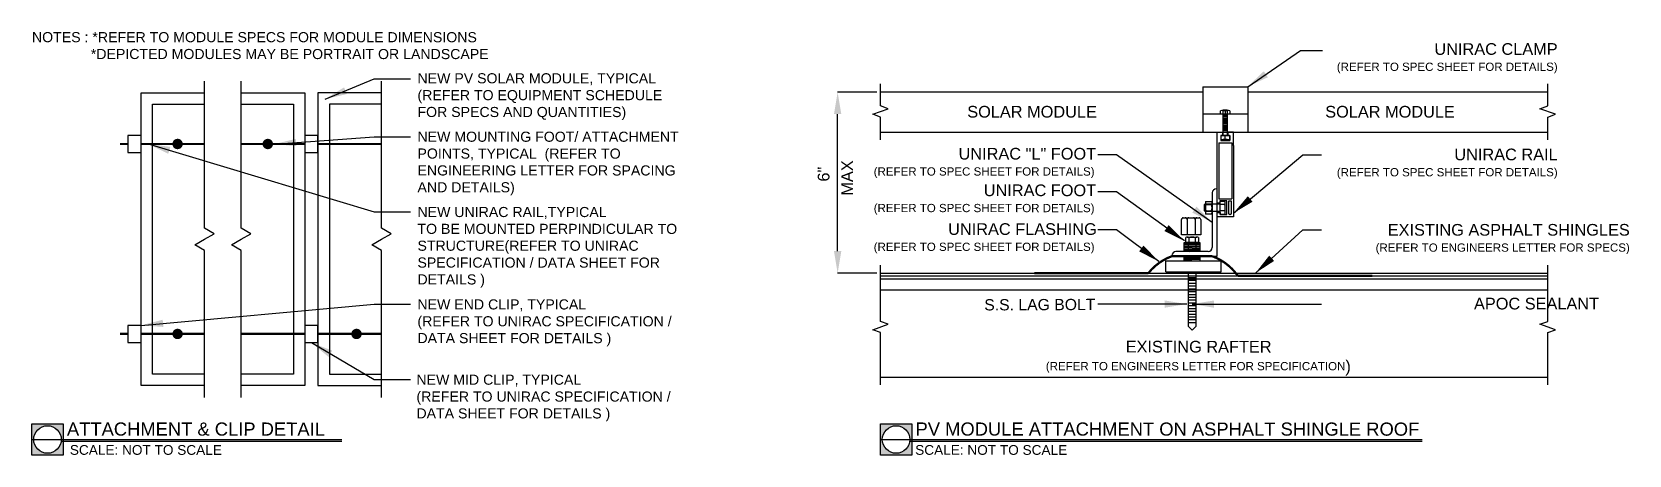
# Model space of a CAD drawing. Header units: feet. Extents: x 3971 to 4576, y 17056 to 29871.
# Drawn here: x 3971 to 4576, y 17056 to 17216 of the extents above; entities outside this region: 1.
import ezdxf

# ---------------------------------------------------------------- set-up
doc = ezdxf.new("R2010")
doc.units = ezdxf.units.FT
doc.header["$MEASUREMENT"] = 0
doc.linetypes.add('HIDDEN', pattern=[0.375, 0.25, -0.125])
doc.styles.add('PAPER SPACE TXT', font='technic_.ttf', dxfattribs={"height": 0.125})
doc.styles.add('TITLE BBLOCK TEXT', font='ARIALUNI.TTF')
doc.dimstyles.new('PAPER SPACE', dxfattribs={"dimscale": 0, "dimtxt": 0.125, "dimasz": 0.125, "dimexe": 0, "dimexo": 0.020508, "dimgap": 0.041992, "dimtad": 1, "dimdec": 4, "dimzin": 3, "dimdsep": 46, "dimlunit": 4, "dimtxsty": 'PAPER SPACE TXT', "dimcen": 0.125, "dimclrd": 1, "dimclre": 1, "dimclrt": 7, "dimadec": 0, "dimazin": 0, "dimtfac": 1, "dimtdec": 4, "dimtofl": 0, "dimtmove": 2, "dimatfit": 3, "dimfxl": 1, "dimfrac": 2, "dimtolj": 1, "dimtzin": 0, "dimarcsym": 1})

msp = doc.modelspace()

# ---------------------------------------------------------------- hatches: boundary and pattern name
h = msp.add_hatch(color=6)
h.dxf.hatch_style = 1
h.paths.add_polyline_path([(3982.32, 17067.78), (3970.53, 17067.78), (3970.53, 17055.99), (3982.32, 17055.99)])
h.paths.add_polyline_path([(3981.66, 17061.89, -1), (3971.19, 17061.89, -1)], flags=16)
h = msp.add_hatch(color=6)
h.dxf.hatch_style = 1
h.paths.add_polyline_path([(4303.78, 17067.78), (4291.99, 17067.78), (4291.99, 17055.99), (4303.78, 17055.99)])
h.paths.add_polyline_path([(4303.12, 17061.89, -1), (4292.65, 17061.89, -1)], flags=16)

# ---------------------------------------------------------------- linework, layer by layer
at = {"color": 1}
for p, q in [((4290.62, 17193.52), (4275.73, 17193.52)), ((4275.73, 17133.28), (4275.73, 17185.18)), ((4421.66, 17186.55), (4423.4, 17186.55)), ((4421.78, 17186.67), (4421.9, 17186.79)), ((4421.78, 17186.55), (4421.78, 17186.67)), ((4423.29, 17186.67), (4421.78, 17186.67)), ((4421.78, 17185.17), (4421.78, 17186.55)), ((4421.78, 17177.13), (4421.78, 17185.17)), ((4421.78, 17185.17), (4423.29, 17185.17)), ((4423.29, 17184.64), (4421.78, 17184.64)), ((4423.29, 17184.11), (4421.78, 17184.11)), ((4423.29, 17183.57), (4421.78, 17183.57)), ((4423.29, 17183.04), (4421.78, 17183.04)), ((4423.29, 17182.51), (4421.78, 17182.51)), ((4423.29, 17181.98), (4421.78, 17181.98)), ((4423.29, 17181.45), (4421.78, 17181.45)), ((4421.78, 17177.13), (4421.78, 17181.26)), ((4421.9, 17186.79), (4423.17, 17186.79)), ((4422.53, 17186.44), (4422.53, 17185.17)), ((4423.29, 17186.67), (4423.17, 17186.79)), ((4423.29, 17186.67), (4423.29, 17186.55)), ((4423.29, 17186.55), (4423.29, 17185.17)), ((4423.29, 17185.17), (4423.29, 17177.13)), ((4423.29, 17181.26), (4423.29, 17177.13)), ((4424.13, 17177.13), (4420.94, 17177.13)), ((4420.94, 17175.67), (4420.94, 17177.13)), ((4420.94, 17177.13), (4424.13, 17177.13)), ((4423.33, 17175.55), (4421.74, 17175.55)), ((4423.29, 17180.91), (4421.78, 17180.91)), ((4423.29, 17180.38), (4421.78, 17180.38)), ((4423.29, 17179.85), (4421.78, 17179.85)), ((4423.29, 17179.32), (4421.78, 17179.32)), ((4423.29, 17178.79), (4421.78, 17178.79)), ((4422.53, 17175.67), (4422.53, 17177.13)), ((4424.13, 17177.13), (4424.13, 17175.67)), ((4414.79, 17151.11), (4414.52, 17150.83)), ((4415.06, 17151.11), (4414.79, 17151.11)), ((4414.79, 17148.35), (4414.79, 17151.11)), ((4415.06, 17152.12), (4415.06, 17147.33)), ((4415.06, 17151.52), (4415.06, 17151.52)), ((4419.44, 17151.11), (4415.06, 17151.11)), ((4417.54, 17152.12), (4417.54, 17147.33)), ((4417.65, 17155.32), (4417.65, 17134.68)), ((4419.44, 17156.88), (4419.21, 17156.88)), ((4419.44, 17131.33), (4419.44, 17156.88)), ((4420.56, 17151.11), (4419.44, 17151.11)), ((4422.57, 17147.93), (4422.57, 17151.53)), ((4414.52, 17150.83), (4414.52, 17148.62)), ((4414.79, 17148.35), (4414.52, 17148.62)), ((4414.79, 17148.35), (4415.06, 17148.35)), ((4415.06, 17148.35), (4419.44, 17148.35)), ((4415.06, 17147.93), (4415.06, 17147.94)), ((4415.22, 17150.93), (4417.37, 17150.93)), ((4415.22, 17148.53), (4417.37, 17148.53)), ((4419.44, 17148.35), (4420.56, 17148.35)), ((4422.37, 17150.93), (4420.56, 17150.93)), ((4422.37, 17148.53), (4420.56, 17148.53)), ((4416.09, 17133.12), (4403.87, 17133.12)), ((4408.17, 17138.61), (4411.8, 17138.61)), ((4408.58, 17133.12), (4408.58, 17136.58)), ((4408.77, 17138.42), (4408.77, 17136.58)), ((4411.19, 17138.42), (4411.19, 17136.58)), ((4411.38, 17136.58), (4411.38, 17133.12)), ((4290.62, 17124.95), (4275.73, 17124.95)), ((4291.99, 17123.88), (4544.68, 17123.88)), ((4408.58, 17104.72), (4408.58, 17124.95)), ((4411.38, 17123.14), (4408.58, 17123.14)), ((4411.38, 17122.08), (4408.58, 17122.08)), ((4411.38, 17121.01), (4408.58, 17121.01)), ((4411.38, 17124.95), (4411.38, 17104.72)), ((4411.38, 17119.95), (4408.58, 17119.95)), ((4411.38, 17118.89), (4408.58, 17118.89)), ((4411.38, 17117.82), (4408.58, 17117.82)), ((4411.38, 17116.76), (4408.58, 17116.76)), ((4411.38, 17115.69), (4408.58, 17115.69)), ((4411.38, 17114.63), (4408.58, 17114.63)), ((4411.38, 17113.56), (4408.58, 17113.56)), ((4411.38, 17112.5), (4408.58, 17112.5)), ((4411.38, 17111.44), (4408.58, 17111.44)), ((4411.38, 17110.37), (4408.58, 17110.37)), ((4411.38, 17109.31), (4408.58, 17109.31)), ((4411.38, 17108.24), (4408.58, 17108.24)), ((4411.38, 17107.18), (4408.58, 17107.18)), ((4411.38, 17106.11), (4408.58, 17106.11)), ((4408.58, 17104.72), (4409.98, 17103.32)), ((4411.38, 17104.72), (4409.98, 17103.32)), ((4291.99, 17085.49), (4544.68, 17085.49))]:
    msp.add_line(p, q, dxfattribs=at)
at = {"color": 6}
for p, q in [((4291.99, 17193.68), (4414.02, 17193.68)), ((4431.05, 17193.68), (4544.68, 17193.68)), ((4291.99, 17178.35), (4544.68, 17178.35)), ((4291.99, 17124.95), (4544.68, 17124.95)), ((4291.99, 17122.82), (4544.68, 17122.82)), ((4291.99, 17118.56), (4544.68, 17118.56)), ((3970.53, 17061.89), (4087.97, 17061.89)), ((4291.99, 17061.89), (4497.18, 17061.89))]:
    msp.add_line(p, q, dxfattribs=at)
for p, q in [((4414.02, 17195.58), (4414.02, 17178.35)), ((4414.02, 17195.58), (4431.05, 17195.58)), ((4431.05, 17195.58), (4431.05, 17178.35)), ((4431.05, 17185.17), (4414.02, 17185.17)), ((4421.52, 17177.13), (4420.84, 17177.13)), ((4420.84, 17177.13), (4420.84, 17175.21)), ((4420.84, 17175.21), (4424.23, 17175.21)), ((4421.52, 17178.36), (4421.52, 17177.13)), ((4423.54, 17178.36), (4423.54, 17177.13)), ((4423.54, 17177.13), (4424.23, 17177.13)), ((4424.23, 17177.13), (4424.23, 17175.21)), ((4420.07, 17174.3), (4425.01, 17174.3)), ((4420.07, 17174.3), (4420.07, 17153.1)), ((4425.01, 17174.3), (4425.01, 17153.1)), ((4420.56, 17151.4), (4419.44, 17151.4)), ((4420.07, 17153.1), (4425.01, 17153.1)), ((4422.53, 17152.29), (4420.56, 17152.29)), ((4420.56, 17152.29), (4420.56, 17151.4)), ((4423.17, 17152.29), (4422.53, 17152.29)), ((4423.17, 17147.17), (4423.17, 17152.29)), ((4423.89, 17152.29), (4424.85, 17152.29)), ((4423.89, 17147.43), (4423.89, 17152.29)), ((4424.85, 17152.29), (4424.85, 17147.43)), ((4419.44, 17147.88), (4420.59, 17147.88)), ((4420.59, 17147.88), (4420.59, 17147.17)), ((4420.59, 17147.17), (4423.17, 17147.17)), ((4424.59, 17147.17), (4424.15, 17147.17)), ((4402.31, 17131.56), (4402.31, 17131.33)), ((4402.31, 17131.33), (4419.44, 17131.33))]:
    msp.add_line(p, q)
at = {"color": 1, "linetype": 'Continuous'}
for p, q in [((4011.9, 17177.14), (4006.89, 17177.13)), ((4006.89, 17177.13), (4006.89, 17170.59)), ((4011.9, 17170.59), (4011.9, 17177.14)), ((4073.88, 17177.14), (4073.88, 17170.59)), ((4078.89, 17177.14), (4073.88, 17177.14)), ((4078.89, 17170.59), (4078.89, 17177.14)), ((4006.89, 17170.59), (4011.9, 17170.59)), ((4073.88, 17170.59), (4078.89, 17170.59)), ((4006.89, 17105.15), (4006.89, 17098.6)), ((4011.9, 17105.15), (4006.89, 17105.15)), ((4011.9, 17098.6), (4011.9, 17105.15)), ((4073.88, 17105.15), (4073.88, 17098.6)), ((4078.89, 17105.15), (4073.88, 17105.15)), ((4078.89, 17098.61), (4078.89, 17105.15)), ((4006.89, 17098.6), (4011.9, 17098.6)), ((4073.88, 17098.6), (4078.89, 17098.61))]:
    msp.add_line(p, q, dxfattribs=at)
at = {"color": 3}
for p, q in [((4405.97, 17140.45), (4405.97, 17145.2)), ((4406.65, 17145.92), (4412.62, 17145.92)), ((4408.08, 17145.2), (4408.08, 17139.47)), ((4411.17, 17145.2), (4411.17, 17139.47)), ((4413.3, 17145.2), (4413.3, 17139.47)), ((4405.97, 17139.47), (4405.97, 17140.45)), ((4413.3, 17139.47), (4405.97, 17139.47)), ((4407.02, 17133.12), (4407.02, 17136.58)), ((4407.02, 17136.58), (4412.95, 17136.58)), ((4407.02, 17136.08), (4412.95, 17136.3)), ((4407.02, 17135.65), (4412.95, 17135.87)), ((4407.02, 17133.91), (4412.95, 17134.14)), ((4407.02, 17133.48), (4412.95, 17133.71)), ((4407.04, 17135.21), (4412.96, 17135.44)), ((4407.06, 17134.78), (4412.98, 17135.01)), ((4407.06, 17134.35), (4412.98, 17134.57)), ((4408.84, 17133.12), (4412.96, 17133.27)), ((4412.95, 17136.58), (4412.95, 17133.12)), ((4400.02, 17125.47), (4400.02, 17129.54)), ((4400.02, 17129.54), (4421.06, 17129.54)), ((4407.02, 17129.54), (4407.02, 17130.91)), ((4407.02, 17130.68), (4412.93, 17130.9)), ((4407.02, 17130.32), (4412.95, 17130.54)), ((4407.02, 17129.97), (4412.95, 17130.19)), ((4412.95, 17130.91), (4412.95, 17129.54)), ((4421.06, 17125.47), (4421.06, 17129.54)), ((4400.02, 17125.47), (4404.24, 17125.47)), ((4403.44, 17124.95), (4403.44, 17125.47)), ((4416.9, 17124.95), (4403.44, 17124.95)), ((4404.24, 17125.47), (4421.06, 17125.47)), ((4416.17, 17125.47), (4416.9, 17125.47)), ((4416.9, 17125.47), (4416.9, 17124.95))]:
    msp.add_line(p, q, dxfattribs=at)
at = {"color": 251, "linetype": 'Continuous'}
for p, q in [((3981.66, 17061.29), (4087.97, 17061.29)), ((4303.12, 17061.29), (4497.18, 17061.29))]:
    msp.add_line(p, q, dxfattribs=at)
at = {"color": 3}
msp.add_lwpolyline([(3988.68, 29871.2), (4005.32, 29871.2), (4005.32, 29860.7), (3988.68, 29860.7)], close=True, dxfattribs=at)
at = {"color": 3, "flags": 128}
for points in [[(4035.95, 17077.86), (4035.95, 17133.52), (4032.28, 17135.64), (4035.95, 17137.76), (4039.62, 17139.88), (4035.95, 17142), (4035.95, 17197.66)], [(4049.84, 17077.86), (4049.84, 17133.52), (4046.17, 17135.64), (4049.84, 17137.76), (4053.51, 17139.88), (4049.84, 17142), (4049.84, 17197.66)], [(4102.94, 17077.86), (4102.94, 17133.52), (4099.27, 17135.64), (4102.94, 17137.76), (4106.61, 17139.88), (4102.94, 17142), (4102.94, 17197.66)]]:
    msp.add_lwpolyline(points, dxfattribs=at)
at = {"color": 7, "linetype": 'Continuous', "flags": 128}
for points in [[(4291.99, 17175.41), (4291.99, 17184.04), (4289.07, 17185.11), (4294.91, 17187.23), (4291.99, 17188.3), (4291.99, 17196.62)], [(4544.68, 17175.41), (4544.68, 17184.04), (4547.61, 17185.11), (4541.76, 17187.23), (4544.68, 17188.3), (4544.68, 17196.62)], [(4035.95, 17082.33), (4011.9, 17082.33), (4011.9, 17193.19), (4035.95, 17193.19)], [(4049.84, 17193.19), (4073.88, 17193.19), (4073.88, 17082.33), (4049.84, 17082.33)], [(4102.94, 17193.19), (4078.89, 17193.19), (4078.89, 17082.33), (4102.94, 17082.33)], [(4291.99, 17082.55), (4291.99, 17102.39), (4289.07, 17103.46), (4294.91, 17105.58), (4291.99, 17106.65), (4291.99, 17127.89)], [(4544.68, 17082.55), (4544.68, 17102.39), (4547.61, 17103.46), (4541.76, 17105.58), (4544.68, 17106.65), (4544.68, 17127.89)]]:
    msp.add_lwpolyline(points, dxfattribs=at)
at = {"color": 8, "linetype": 'Continuous', "flags": 128}
for points in [[(4035.95, 17086.62), (4016.19, 17086.62), (4016.19, 17188.89), (4035.95, 17188.89)], [(4049.84, 17188.89), (4069.59, 17188.89), (4069.59, 17086.62), (4049.84, 17086.62)], [(4102.94, 17188.89), (4083.19, 17188.89), (4083.19, 17086.62), (4102.94, 17086.62)]]:
    msp.add_lwpolyline(points, dxfattribs=at)
at = {"color": 1}
for points in [[(4424.26, 17186.44), (4424.26, 17185.17), (4420.8, 17185.17), (4420.8, 17186.44)], [(4415.06, 17152.12), (4417.54, 17152.12)], [(4422.37, 17152.12), (4420.56, 17152.12), (4420.56, 17147.33), (4422.37, 17147.33)], [(4417.54, 17147.33), (4415.06, 17147.33)], [(4412.4, 17138.42), (4412.4, 17136.58), (4407.56, 17136.58), (4407.56, 17138.42)]]:
    msp.add_lwpolyline(points, dxfattribs=at)
at = {"const_width": 1.97, "flags": 128}
for points in [[(4024.72, 17173.86, 1), (4026.69, 17173.86, 1)], [(4058.89, 17173.86, 1), (4060.86, 17173.86, 1)], [(4024.72, 17101.88, 1), (4026.69, 17101.88, 1)], [(4092.5, 17101.88, 1), (4094.47, 17101.88, 1)]]:
    msp.add_lwpolyline(points, format="xyb", close=True, dxfattribs=at)
for points in [[(4419.44, 17173.34), (4419.44, 17178.35), (4421.52, 17178.35)], [(4425.63, 17173.34), (4425.63, 17178.35), (4423.54, 17178.35)], [(4419.44, 17151.4), (4419.44, 17173.34)], [(4425.63, 17173.34), (4425.63, 17146.23), (4419.44, 17146.23), (4419.44, 17147.88)]]:
    msp.add_lwpolyline(points)
at = {"color": 7, "linetype": 'HIDDEN', "ltscale": 20, "const_width": 0.861, "flags": 128}
for points in [[(4006.89, 17173.86), (4003.95, 17173.86)], [(4035.95, 17173.86), (4011.9, 17173.86)], [(4073.88, 17173.86), (4049.84, 17173.86)], [(4102.94, 17173.86), (4078.89, 17173.86)], [(4006.89, 17101.88), (4003.95, 17101.88)], [(4035.95, 17101.88), (4011.9, 17101.88)], [(4073.88, 17101.88), (4049.84, 17101.88)], [(4102.94, 17101.88), (4078.89, 17101.88)]]:
    msp.add_lwpolyline(points, dxfattribs=at)
at = {"const_width": 0.851}
msp.add_lwpolyline([(4478.28, 17123.88), (4427.32, 17123.88, 0.154507), (4417.65, 17131.33), (4402.31, 17131.33, 0.13774), (4393.44, 17124.95), (4350.27, 17124.95)], format="xyb", dxfattribs=at)
at = {"color": 6}
for points in [[(3970.53, 17067.78), (3982.32, 17067.78), (3982.32, 17055.99), (3970.53, 17055.99)], [(4291.99, 17067.78), (4303.78, 17067.78), (4303.78, 17055.99), (4291.99, 17055.99)]]:
    msp.add_lwpolyline(points, close=True, dxfattribs=at)
for centre in [(3976.43, 17061.89), (4297.88, 17061.89)]:
    msp.add_circle(centre, 5.23, dxfattribs=at)
at = {"color": 1}
for centre, radius, start, end in [((4421.67, 17182.95), 3.6, 76.1061, 103.89393), ((4423.4, 17182.95), 3.6, 76.10607, 103.8939), ((4421.74, 17178.26), 2.71, 252.8487, 287.1513), ((4423.33, 17178.26), 2.71, 252.8487, 287.1513), ((4416.22, 17151.52), 1.16, 149.0201, 210.9799), ((4416.37, 17151.52), 1.16, 329.0201, 30.97992), ((4419.21, 17155.32), 1.56, 90, 180), ((4421.55, 17151.52), 1.02, 324.1655, 35.8345), ((4419.46, 17149.73), 4.4, 164.2217, 195.7782), ((4416.22, 17147.93), 1.16, 149.0201, 210.9799), ((4413.13, 17149.73), 4.4, 344.2218, 15.77825), ((4416.37, 17147.93), 1.16, 329.0201, 30.97991), ((4418.77, 17149.73), 3.8, 341.6338, 18.3662), ((4421.55, 17147.93), 1.02, 324.16539, 35.8346), ((4403.87, 17131.56), 1.56, 90, 180), ((4408.17, 17137.58), 1.03, 54.1654, 125.8346), ((4409.98, 17134.77), 3.84, 71.6338, 108.3662), ((4411.8, 17137.58), 1.03, 54.1655, 125.8345), ((4416.09, 17134.68), 1.56, 270, 0)]:
    msp.add_arc(centre, radius, start, end, dxfattribs=at)
at = {"color": 3}
for centre, start, end in [((4406.76, 17145.14), 98.19954, 175.74716), ((4407.29, 17145.14), 4.25284, 81.80046), ((4408.87, 17145.14), 98.19954, 175.74716), ((4410.38, 17145.14), 4.25284, 81.80046), ((4411.96, 17145.14), 98.19954, 175.74716), ((4412.51, 17145.14), 4.25284, 81.80046)]:
    msp.add_arc(centre, 0.794, start, end, dxfattribs=at)
for centre, start, end in [((4424.15, 17147.43), 180, 270), ((4424.59, 17147.43), 270, 0)]:
    msp.add_arc(centre, 0.258, start, end)
at = {"color": 1}
for points in [[(4274.34, 17185.18), (4277.12, 17185.18), (4275.73, 17193.52)], [(4274.34, 17133.28), (4277.12, 17133.28), (4275.73, 17124.95)]]:
    msp.add_solid(points, dxfattribs=at)

# ---------------------------------------------------------------- texts
at = {"color": 7, "style": 'TITLE BBLOCK TEXT'}
for s, insert, char_height, width, attachment_point, rotation in [('\\pi-19.149,l19.149;NOTES : *REFER TO MODULE SPECS FOR MODULE DIMENSIONS\\P\\pi0,l0;               *DEPICTED MODULES MAY BE PORTRAIT OR LANDSCAPE\\P\\P\\pi-19.149,l19.149;               ', (3970.54, 17216.27), 3.8299, 248.3125, 1, 359.98856), ('\\A1;\\pt646.82;UNIRAC CLAMP\\P{\\H0.7063x;(REFER TO SPEC SHEET FOR DETAILS)}', (4548.46, 17212.07), 4.4236, 87.9999, 3, 0.01144), ('NEW PV SOLAR MODULE, TYPICAL\\P(REFER TO EQUIPMENT SCHEDULE FOR SPECS AND QUANTITIES)', (4116.57, 17200.68), 3.8299, 102.2973, 1, 359.98856), ('\\A1;\\pt646.82;SOLAR MODULE', (4324.82, 17188.3), 4.4236, 111.7592, 1, 359.98856), ('\\A1;\\pt646.82;SOLAR MODULE', (4460.42, 17188.3), 4.4236, 111.7592, 1, 359.98856), ('NEW MOUNTING FOOT/ ATTACHMENT POINTS, TYPICAL  (REFER TO ENGINEERING LETTER FOR SPACING AND DETAILS)', (4116.57, 17178.54), 3.8299, 102.2973, 1, 359.98856), ('\\A1;\\pi34.927,t681.75;UNIRAC "L" FOOT \\P\\pi2.7863,t649.61;{\\H0.7063x;(REFER TO SPEC SHEET FOR DETAILS)}', (4286.6, 17172.4), 4.4236, 86.4141, 1, 359.98856), ('\\A1;\\pt646.82;UNIRAC RAIL\\P{\\H0.7063x;(REFER TO SPEC SHEET FOR DETAILS)}', (4548.46, 17172.11), 4.4236, 87.9999, 3, 0.01144), ('\\A1;6"', (4268.18, 17159.61), 4.424, 72.7668, 1, 89.98856), ('\\A1;MAX', (4277.12, 17154.28), 4.424, 72.7668, 1, 89.98856), ('\\A1;\\pi44.468,t691.29;UNIRAC FOOT \\P\\pi2.7863,t649.61;{\\H0.7063x;(REFER TO SPEC SHEET FOR DETAILS)}', (4286.6, 17158.54), 4.4236, 86.4141, 1, 359.98856), ('NEW UNIRAC RAIL,TYPICAL\\PTO BE MOUNTED PERPINDICULAR TO STRUCTURE(REFER TO UNIRAC SPECIFICATION / DATA SHEET FOR DETAILS )', (4116.57, 17150.01), 3.8299, 102.2973, 1, 359.98856), ('\\A1;\\pi30.986,t677.81;UNIRAC FLASHING\\P\\pi2.7863,t649.61;{\\H0.7063x;(REFER TO SPEC SHEET FOR DETAILS)}', (4286.6, 17143.85), 4.4236, 86.4141, 1, 359.98856), ('\\A1;\\pt646.82;EXISTING ASPHALT SHINGLES\\P{\\H0.7063x;(REFER TO ENGINEERS LETTER FOR SPECS)}', (4575.78, 17143.56), 4.4236, 115.4857, 3, 0.01144), ('NEW END CLIP, TYPICAL\\P(REFER TO UNIRAC SPECIFICATION / DATA SHEET FOR DETAILS )', (4116.56, 17115), 3.8299, 102.2973, 1, 359.98856), ('\\A1;\\pi2.4272;{\\H0.7063x;S.S. LAG BOLT}', (4328.83, 17115.05), 6.043, 44.1134, 1, 0.19596), ('\\A1;\\pt646.82;APOC SEALANT ', (4564.15, 17115.6), 4.4236, 104.2547, 3, 0.01144), ('\\A1;\\pi37.708,t684.53;EXISTING RAFTER\\P\\pi7.4608,t654.28;{\\H0.7063x;(REFER TO ENGINEERS LETTER FOR SPECIFICATION})', (4347.12, 17099.29), 4.4236, 130.138, 1, 359.98856), ('NEW MID CLIP, TYPICAL\\P(REFER TO UNIRAC SPECIFICATION / DATA SHEET FOR DETAILS )', (4116.18, 17086.48), 3.8299, 102.2973, 1, 359.98856), ('ATTACHMENT & CLIP DETAIL', (3983.79, 17068.35), 4.9766, 191.6609, 1, 359.98856), ('PV MODULE ATTACHMENT ON ASPHALT SHINGLE ROOF ', (4305.24, 17068.35), 4.9766, 198.2811, 1, 359.98856), ('SCALE: NOT TO SCALE', (3984.9, 17059.78), 3.6907, 80.1638, 1, 359.98856), ('SCALE: NOT TO SCALE', (4305.1, 17059.78), 3.6907, 80.1638, 1, 359.98856)]:
    msp.add_mtext(s, dxfattribs=dict(at, insert=insert, char_height=char_height, width=width, attachment_point=attachment_point, rotation=rotation))

# ---------------------------------------------------------------- leaders
for points in [[(4431.05, 17195.58), (4451.09, 17209.33), (4459.33, 17209.33)], [(4081.58, 17190.87), (4100.22, 17198.54), (4113.98, 17198.54)], [(4062.26, 17173.83), (4100.22, 17176.52), (4113.98, 17176.52)], [(4014.58, 17173.86), (4100.22, 17148.14), (4113.98, 17148.14)], [(4417.65, 17144.16), (4381.34, 17169.81), (4374.28, 17169.81)], [(4425.63, 17147.65), (4451.89, 17169.81), (4458.95, 17169.81)], [(4407.06, 17137.12), (4381.34, 17155.77), (4374.28, 17155.77)], [(4397.44, 17129.3), (4381.34, 17141.31), (4374.28, 17141.31)], [(4433.99, 17124.95), (4451.89, 17141.31), (4458.95, 17141.31)], [(4011.9, 17105.15), (4100.22, 17113.19), (4113.98, 17113.19)], [(4407.95, 17113.2), (4386.58, 17113.2), (4374.28, 17113.2)], [(4409.98, 17113.2), (4450.7, 17113.2), (4458.95, 17113.2)], [(4076.39, 17098.61), (4100.22, 17084.58), (4113.98, 17084.58)]]:
    msp.add_leader(points, dimstyle='PAPER SPACE', override={"dimscale": 66.653699, "dimtad": 0})

doc.saveas('drawing.dxf')
